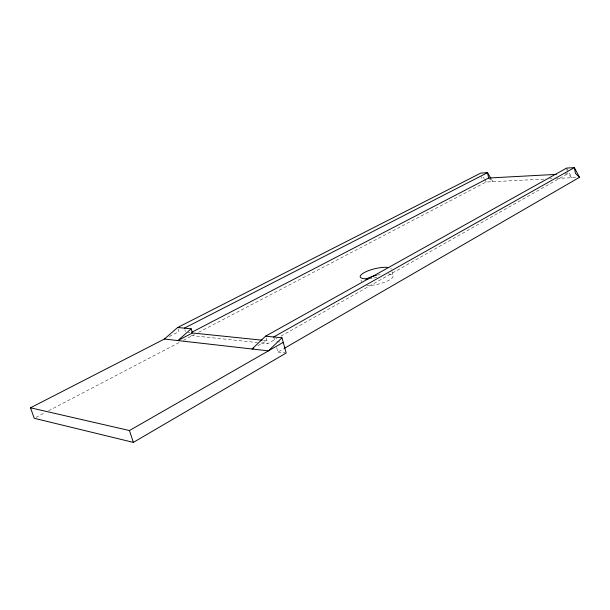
<?xml version="1.0" encoding="UTF-8"?>
<svg xmlns="http://www.w3.org/2000/svg" width="610" height="610" viewBox="0 0 610 610"><rect width="100%" height="100%" fill="white"/><g stroke="black" fill="none" stroke-linecap="round" stroke-linejoin="round"><path stroke-width="0.46" stroke-dasharray="3.05 2.29" d="M276.696 347.662L277.924 352.054L283.688 348.714M261.08 342.965L267.691 343.666L276.803 338.504M280.951 336.156L567.704 173.774L567.247 171.326M257.801 345.763L266.844 340.67L263.078 340.281M35.929 417.4L45.201 412.551M48.579 410.789L180.11 342.027M183.48 340.266L194.445 334.532M198.654 332.328L486.17 182.016L544.219 179.096M169.26 336.552L178.936 331.588L177.929 328.31M564.875 173.919L567.704 173.774L571.799 177.701L567.933 170.48M549.923 178.806L551.829 178.707M556.579 178.471L576.93 177.441M188.193 332.541L189.893 332.717M276.818 341.699L280.493 342.08M191.197 335.531L257.298 342.561M277.924 352.054L285.274 352.893M488.618 178.013L492.865 181.681L491.401 179.226M483.242 177.136L484.218 178.768M484.706 179.576L486.17 182.016M566.644 168.07L567.506 169.679M184.883 329.804L185.387 331.451M266.082 337.971L267.691 343.666M273.707 336.972L274.98 341.508M361.013 280.112L361.433 281.774M392.001 271.656L393 275.819M481.549 176.61L481.915 178.379M566.797 168.886L567.094 170.518M388.578 273.936A16.035 4.522 -13.8 0 1 388.738 280.364A16.035 4.522 -13.8 0 1 367.029 285.495M377.201 275.102A16.035 4.522 -13.8 0 1 381.967 274.233M376.812 277.352A16.066 4.422 -13.8 0 1 372.679 278.198M371.879 278.328A16.066 4.422 -13.8 0 1 369.515 278.625M390.545 268.194A16.066 4.422 -13.8 0 1 391.399 269.155"/><path stroke-width="0.91" d="M281.98 337.787L268.423 350.864L164.425 339.03L30.5 407.793L34.244 418.285L133.354 442.38L286.197 352.999L281.98 337.787L265.579 336.171L252.044 349.004L253.691 348.074M192.447 332.984L191.189 328.82L177.884 340.563L192.447 332.984L262.132 340.182M164.425 339.03L177.678 327.486L480.81 173.072L487.512 172.683L490.913 178.41M284.512 348.234L579.5 177.312L574.368 167.62L566.644 168.07L265.579 336.171M30.5 407.793L129.45 430.538L283.246 342.37M273.707 336.972L574.368 167.62L575.421 173.354L579.5 177.312M191.54 332.397L488.618 178.013L556.404 174.376M184.38 328.149L487.512 172.683L488.618 178.013M177.678 327.486L191.189 328.82M129.45 430.538L133.354 442.38M365.802 279.212A16.035 4.522 -13.8 0 1 376.4 275.293M368.768 278.686A16.066 4.422 -13.8 0 1 364.025 272.708A16.066 4.422 -13.8 0 1 388.7 267.554"/></g></svg>
